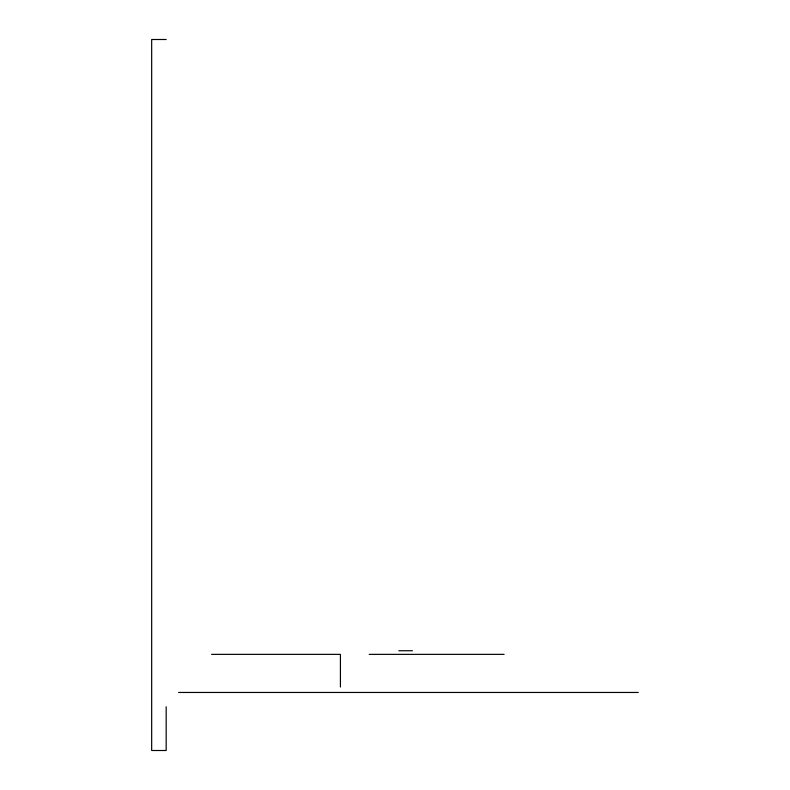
<?xml version="1.0" encoding="UTF-8"?>
<svg xmlns="http://www.w3.org/2000/svg" width="790" height="790" viewBox="0 0 790 790"><rect width="100%" height="100%" fill="white"/><g stroke="black" fill="none" stroke-linecap="round" stroke-linejoin="round"><path stroke-width="1.19" d="M166.177 39.5L151.67 39.5L151.67 750.5L166.177 750.5L166.177 706.783M398.782 650.743L412.41 650.743M211.572 654.367L340.421 654.367L340.421 687.014M369.207 654.367L504.109 654.367M178.589 692.455L638.33 692.455"/></g></svg>
